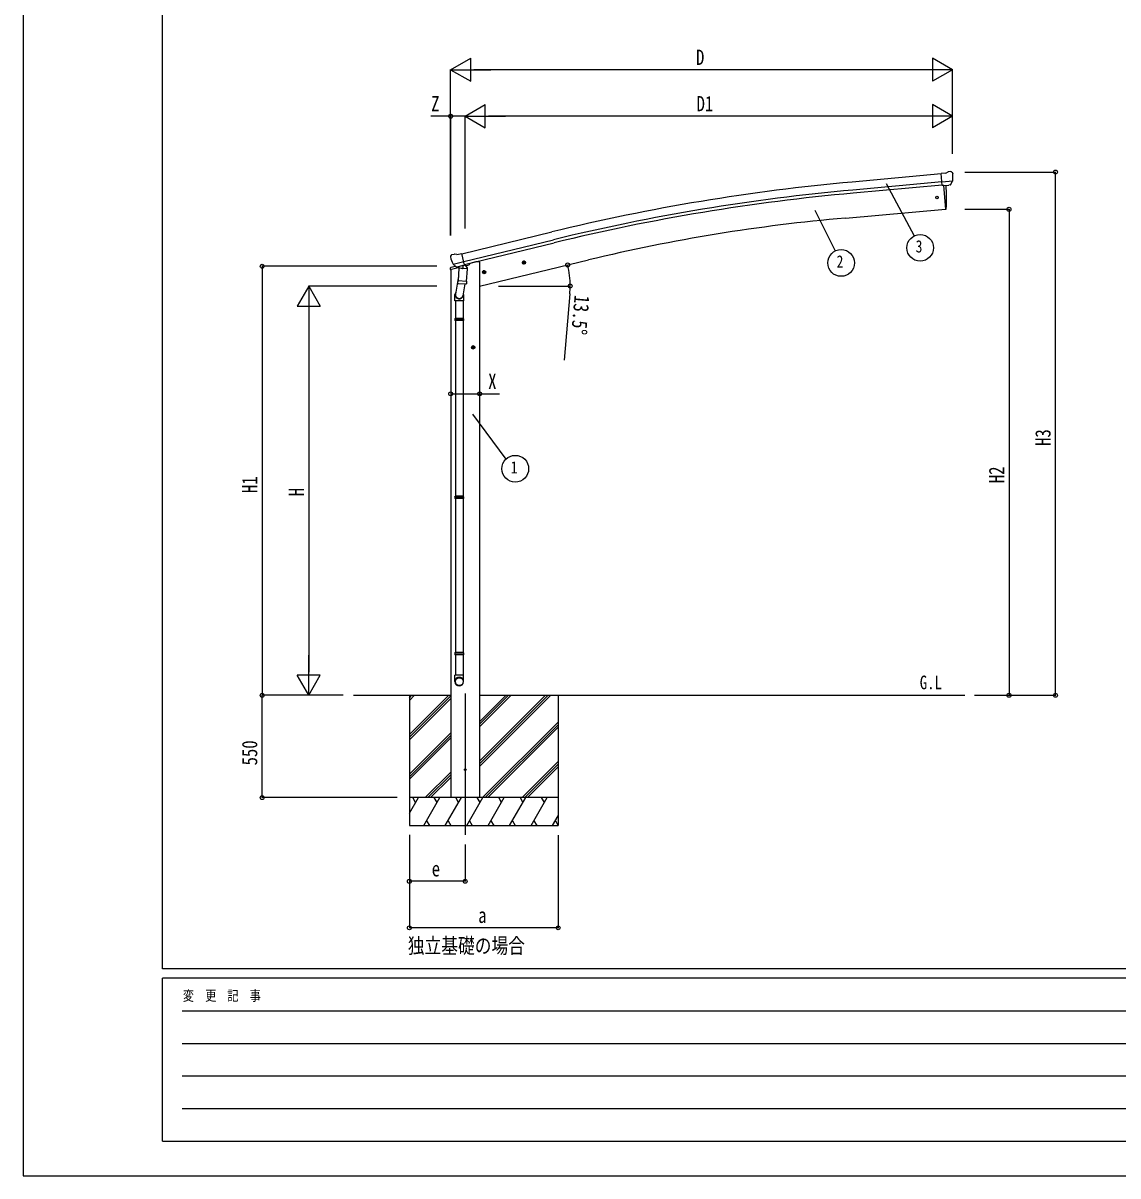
# Model space of a CAD drawing. Units: millimetres, scale not verified. Extents: x -10512 to 10512, y -7425 to 7425.
# Drawn here: x -10512 to -4624, y -7425 to -1228 of the extents above; entities that cross this region are included whole.
import ezdxf
from ezdxf.enums import TextEntityAlignment as Align

# ---------------------------------------------------------------- set-up
doc = ezdxf.new("R2010")
doc.units = ezdxf.units.MM
doc.header["$LTSCALE"] = 40
for name, color, linetype in [('0-2_USER1', 3, 'Continuous'), ('0-3_YKK_12', 2, 'Continuous'), ('0-4_YKK_13', 4, 'Continuous'), ('0-5_YKK_A1', 4, 'Continuous'), ('0-6_YKK_D', 6, 'Continuous'), ('0-7_YKK_ZWAK', 7, 'Continuous')]:
    doc.layers.add(name, color=color, linetype=linetype)
doc.styles.add('ＭＳ ゴシック', font='')
doc.styles.get('ＭＳ ゴシック').set_extended_font_data('MS Gothic')

msp = doc.modelspace()

# ---------------------------------------------------------------- linework, layer by layer
at = {"layer": '0-3_YKK_12'}
msp.add_line((-8134.83, -4832.05), (-8134.83, -5591.26), dxfattribs=at)
at = {"layer": '0-4_YKK_13'}
for p, q in [((-5549.32, -2034.64), (-5575.89, -2036.96)), ((-5570.23, -2101.62), (-5575.89, -2036.96)), ((-5549.32, -2034.64), (-5537.6, -2027.87)), ((-5522.7, -2026.28), (-5536.36, -2027.48)), ((-5513.56, -2032.04), (-5519.05, -2027.44)), ((-5512.5, -2034.08), (-5512.38, -2035.42)), ((-5513.02, -2076.93), (-5571.94, -2082.08)), ((-5560.27, -2100.75), (-5570.23, -2101.62)), ((-5563.26, -2101.01), (-5552.09, -2228.62)), ((-5526.66, -2097.81), (-5534.37, -2098.48)), ((-5524.27, -2096.41), (-5513.34, -2077.47)), ((-5552.09, -2228.62), (-5550.04, -2228.36)), ((-8209.8, -2474.67), (-8213.66, -2480.97)), ((-8206.7, -2472.42), (-8193.52, -2469.26)), ((-8178.96, -2471.93), (-8192.22, -2469.23)), ((-8178.96, -2471.93), (-8153.03, -2465.71)), ((-8214.02, -2483.25), (-8213.74, -2484.4)), ((-8186.64, -2535.48), (-8212.85, -2541.77)), ((-8199.96, -2523.55), (-8142.46, -2509.75)), ((-8183.11, -2538.46), (-8199.49, -2523.97)), ((-8180.4, -2539.03), (-8172.88, -2537.23)), ((-8179.57, -2538.93), (-8178.04, -2538.56)), ((-8178.04, -2538.56), (-8141.33, -2529.75)), ((-8176.2, -2538.79), (-8176.25, -2539.53)), ((-8175.5, -2540.57), (-8149.68, -2547)), ((-8147.28, -2531.57), (-8148.31, -2546.18)), ((-8141.33, -2529.75), (-8139.8, -2529.38)), ((-8138.25, -2527.27), (-8137.31, -2527.34)), ((-8137.31, -2527.34), (-8123.99, -2542.66)), ((-8133.31, -2531.93), (-8114.42, -2527.4)), ((-8110.59, -2519.22), (-8110.59, -2522.54)), ((-7828.35, -2517.44), (-7808.9, -2512.77)), ((-7823.79, -2509.66), (-7825.93, -2516.86)), ((-7816.5, -2507.91), (-7823.79, -2509.66)), ((-7816.29, -2524.83), (-7820.96, -2505.38)), ((-7811.33, -2513.36), (-7816.5, -2507.91)), ((-7813.46, -2520.55), (-7811.33, -2513.36)), ((-8215.14, -2551.58), (-8172.44, -2541.33)), ((-8215.14, -2544.69), (-8215.14, -2551.58)), ((-8171.52, -2587.98), (-8187.43, -2684.15)), ((-8168.58, -2545.91), (-8173.25, -2612.75)), ((-8122.89, -2549.11), (-8168.58, -2545.91)), ((-8166.8, -2542.73), (-8167.03, -2546.02)), ((-8127.56, -2615.95), (-8122.89, -2549.11)), ((-8123.99, -2542.66), (-8124.44, -2549)), ((-8042.27, -2568.8), (-8022.82, -2564.13)), ((-8037.71, -2561.02), (-8039.85, -2568.22)), ((-8030.42, -2559.27), (-8037.71, -2561.02)), ((-8030.21, -2576.19), (-8034.88, -2556.74)), ((-8025.25, -2564.71), (-8030.42, -2559.27)), ((-8027.38, -2571.91), (-8025.25, -2564.71)), ((-8174.11, -2625.22), (-8173.24, -2612.75)), ((-8173.72, -2626.57), (-8173.72, -2626.57)), ((-8127.56, -2615.95), (-8173.25, -2612.75)), ((-8172.27, -2627.35), (-8130.57, -2630.27)), ((-8136, -2629.89), (-8146.73, -2693.48)), ((-8127.58, -2615.94), (-8128.46, -2628.64)), ((-8189.58, -2721.32), (-8189.58, -2686.96)), ((-8143.58, -2721.32), (-8189.58, -2721.32)), ((-8187.58, -2721.32), (-8187.58, -2815.32)), ((-8145.58, -2721.32), (-8145.58, -2815.32)), ((-8143.58, -2686.66), (-8143.58, -2721.32)), ((-8189.58, -2817.32), (-8188.58, -2815.32)), ((-8143.58, -2817.32), (-8189.58, -2817.32)), ((-8143.58, -2825.32), (-8189.58, -2825.32)), ((-8144.58, -2815.32), (-8188.58, -2815.32)), ((-8144.58, -2827.32), (-8188.58, -2827.32)), ((-8187.58, -2827.32), (-8187.58, -3771.5)), ((-8145.58, -2827.32), (-8145.58, -3771.5)), ((-8143.58, -2817.32), (-8144.58, -2815.32)), ((-8143.58, -2825.32), (-8144.58, -2827.32)), ((-8143.58, -2817.32), (-8143.58, -2825.32)), ((-8189.58, -3773.5), (-8188.58, -3771.5)), ((-8143.58, -3773.5), (-8189.58, -3773.5)), ((-8144.58, -3771.5), (-8188.58, -3771.5)), ((-8143.58, -3773.5), (-8144.58, -3771.5)), ((-8143.58, -3773.5), (-8143.58, -3781.5)), ((-8143.58, -3781.5), (-8189.58, -3781.5)), ((-8144.58, -3783.5), (-8188.58, -3783.5)), ((-8187.58, -3783.5), (-8187.58, -4611.69)), ((-8145.58, -3783.5), (-8145.58, -4611.69)), ((-8143.58, -3781.5), (-8144.58, -3783.5)), ((-8189.58, -4613.69), (-8188.58, -4611.69)), ((-8143.58, -4613.69), (-8189.58, -4613.69)), ((-8143.58, -4621.69), (-8189.58, -4621.69)), ((-8144.58, -4611.69), (-8188.58, -4611.69)), ((-8144.58, -4623.69), (-8188.58, -4623.69)), ((-8187.58, -4623.69), (-8187.58, -4733.69)), ((-8145.58, -4623.69), (-8145.58, -4733.69)), ((-8143.58, -4613.69), (-8144.58, -4611.69)), ((-8143.58, -4621.69), (-8144.58, -4623.69)), ((-8143.58, -4613.69), (-8143.58, -4621.69)), ((-8189.58, -4767.83), (-8189.58, -4733.69)), ((-8143.58, -4733.69), (-8189.58, -4733.69)), ((-8143.58, -4767.83), (-8143.58, -4733.69))]:
    msp.add_line(p, q, dxfattribs=at)
for points in [[(-5560.27, -2100.75), (-5560, -2100.82), (-5534.62, -2098.6), (-5534.37, -2098.48)], [(-5512.95, -2076.29), (-5513.24, -2077.28), (-5513.34, -2077.47)], [(-8147.6, -2531.16), (-8137.88, -2528.82), (-8153.03, -2465.71)], [(-8200.24, -2522.98), (-8199.65, -2523.82), (-8199.49, -2523.97)], [(-8147.6, -2531.16), (-8147.84, -2531.31), (-8172.61, -2537.25), (-8172.88, -2537.23)], [(-7825.93, -2516.86), (-7820.76, -2522.3), (-7813.46, -2520.55)], [(-8039.85, -2568.22), (-8034.68, -2573.66), (-8027.38, -2571.91)], [(-8189.58, -2817.32), (-8189.58, -2825.32), (-8188.58, -2827.32)], [(-8189.58, -3773.5), (-8189.58, -3781.5), (-8188.58, -3783.5)], [(-8189.58, -4613.69), (-8189.58, -4621.69), (-8188.58, -4623.69)]]:
    msp.add_lwpolyline(points, dxfattribs=at)
for centre, radius in [((-5597.78, -2165.36), 6.5), ((-7818.63, -2515.11), 8.5), ((-7818.63, -2515.11), 7.7), ((-7818.63, -2515.11), 6.5), ((-8032.55, -2566.47), 8.5), ((-8032.55, -2566.47), 7.7), ((-8032.55, -2566.47), 6.5), ((-8134.83, -5241.26), 4.5)]:
    msp.add_circle(centre, radius, dxfattribs=at)
for centre, radius, start, end in [((-5536.1, -2030.47), 3, 95, 120), ((-5522.26, -2031.27), 5, 50.00648, 94.99352), ((-5714.01, -2053.06), 202.4, 353.4085, 5), ((-6445.86, -2172.8), 900, 356.63919, 4.64986), ((-5550.4, -2225.39), 3, 277, 356.63919), ((-8205.54, -2477.28), 5, 103.5, 148.5), ((-8192.82, -2472.17), 3, 78.5, 103.5), ((-8016.94, -2437.15), 202.4, 193.5, 205.09125), ((-8179.68, -2538.44), 0.5, 248.23754, 283.5), ((-8176.7, -2538.75), 0.5, 356, 103.5), ((-8175.25, -2539.6), 1, 176, 256), ((-8146.69, -2531.65), 0.604, 100.59842, 172.20595), ((-8139.92, -2528.89), 0.5, 283.5, 318.76246), ((-8115.59, -2522.54), 5, 283.5, 0), ((-8212.14, -2544.69), 3, 103.5, 180), ((-8149.33, -2546.03), 1.03, 250.03897, 351.96569), ((-8172.17, -2625.39), 1.95, 175.04017, 217.47766), ((-8172.13, -2625.36), 2, 217.40962, 266), ((-8130.43, -2628.28), 2, 266, 349.46843), ((-8159.58, -2686.96), 30, 177.45142, 180)]:
    msp.add_arc(centre, radius, start, end, dxfattribs=at)
for centre, major_axis, ratio, start_param, end_param in [((-5508.17, -2030.03), (-15.35, 3.44), 0.101033, 5.9751426, 5.9753737), ((-5515.49, -2034.33), (2.71, -1.31), 0.997474, 0.5366567, 1.3225652), ((-5526.93, -2094.82), (1.62, -2.54), 0.997631, 5.8041905, 5.8929484), ((-5527, -2094.71), (-3.5, 2.17), 0.650902, 2.1145521, 2.1873627), ((-5526.87, -2094.9), (1.62, -2.54), 0.997631, 5.965759, 6.7621801), ((-8211.1, -2482.53), (-1.57, -2.57), 0.99628, 4.712389, 5.4996506), ((-8181.13, -2536.21), (-0.73, -2.92), 0.997631, 5.8041905, 6.6006116), ((-8181.07, -2535.98), (2.63, 3.16), 0.650902, 4.0958226, 4.1686332), ((-8181.1, -2536.11), (-0.73, -2.92), 0.997631, 0.3902369, 0.4789948), ((-8166.58, -2686.66), (23, 0), 0.996195, 2.5560258, 6.5663028), ((-8166.58, -2686.66), (21, 0), 0.996195, 2.9349147, 5.9512394), ((-8166.58, -4766.09), (-23, 0), 0.996195, 3.1415927, 6.2831853), ((-8166.58, -4767.83), (-23, 0), 0.996195, 3.1415927, 6.2831853), ((-8166.58, -4767.83), (0, -23.43), 0.981806, 4.712389, 7.8539816)]:
    msp.add_ellipse(centre, major_axis=major_axis, ratio=ratio, start_param=start_param, end_param=end_param, dxfattribs=at)
msp.add_ellipse((-8166.58, -4767.83), major_axis=(21, 0), ratio=0.996195, dxfattribs=at)
at = {"layer": '0-5_YKK_A1'}
for p, q in [((-5575.72, -2038.85), (-6053.23, -2082.06)), ((-5571.96, -2081.85), (-6049.35, -2125.04)), ((-5570.49, -2098.63), (-6047.83, -2141.81)), ((-5563.26, -2101.01), (-5552.09, -2228.62)), ((-6090.04, -2275.68), (-5552.09, -2228.62)), ((-8152.56, -2467.67), (-7669.68, -2350.19)), ((-8142.48, -2509.64), (-7659.47, -2392.17)), ((-8138.55, -2526.01), (-7655.5, -2408.53)), ((-8077.08, -2511.26), (-8110.59, -2519.3)), ((-8057.08, -2511.26), (-8077.08, -2511.26)), ((-8057.08, -2641.26), (-7471.41, -2500.65)), ((-8057.08, -2511.26), (-8057.08, -5391.26)), ((-8212.58, -2550.97), (-8212.58, -5391.26)), ((-8081.58, -2970.76), (-8101.58, -2970.76)), ((-8091.58, -2963.25), (-8098.08, -2967.01)), ((-8098.08, -2967.01), (-8098.08, -2974.51)), ((-8098.08, -2974.51), (-8091.58, -2978.26)), ((-8091.58, -2980.76), (-8091.58, -2960.76)), ((-8085.08, -2967.01), (-8091.58, -2963.25)), ((-8734.76, -4841.26), (-8212.58, -4841.26)), ((-8434.83, -4841.26), (-8434.83, -5541.26)), ((-8434.83, -5052.49), (-8223.6, -4841.26)), ((-8434.83, -4868.64), (-8407.45, -4841.26)), ((-8434.83, -4854.5), (-8421.59, -4841.26)), ((-8434.83, -5066.63), (-8212.58, -4844.38)), ((-8434.83, -5080.77), (-8212.58, -4858.52)), ((-8057.08, -4841.26), (-5447.58, -4841.26)), ((-8057.08, -5223.52), (-7674.82, -4841.26)), ((-8057.08, -5195.24), (-7703.1, -4841.26)), ((-8057.08, -5209.38), (-7688.96, -4841.26)), ((-8057.08, -5011.39), (-7886.95, -4841.26)), ((-8057.08, -4997.25), (-7901.09, -4841.26)), ((-8057.08, -4983.11), (-7915.24, -4841.26)), ((-7634.83, -4841.26), (-7634.83, -5541.26)), ((-8040.97, -5391.26), (-7634.83, -4985.12)), ((-8026.83, -5391.26), (-7634.83, -4999.26)), ((-8012.69, -5391.26), (-7634.83, -5013.4)), ((-8434.83, -5264.62), (-8212.58, -5042.37)), ((-8434.83, -5278.76), (-8212.58, -5056.51)), ((-8434.83, -5292.9), (-8212.58, -5070.65)), ((-7828.84, -5391.26), (-7634.83, -5197.25)), ((-8349.34, -5391.26), (-8212.58, -5254.5)), ((-7814.7, -5391.26), (-7634.83, -5211.39)), ((-7800.56, -5391.26), (-7634.83, -5225.54)), ((-8335.2, -5391.26), (-8212.58, -5268.64)), ((-8321.06, -5391.26), (-8212.58, -5282.79)), ((-7634.83, -5391.26), (-8434.83, -5391.26)), ((-8434.83, -5475.09), (-8386.43, -5391.26)), ((-8401.43, -5417.24), (-8416.43, -5391.26)), ((-8357.57, -5541.26), (-8270.96, -5391.26)), ((-8285.97, -5417.24), (-8300.97, -5391.26)), ((-8242.1, -5541.26), (-8155.49, -5391.26)), ((-8170.49, -5417.24), (-8185.5, -5391.26)), ((-8126.63, -5541.26), (-8040.02, -5391.26)), ((-8055.02, -5417.24), (-8070.03, -5391.26)), ((-8011.16, -5541.26), (-7924.55, -5391.26)), ((-7939.55, -5417.24), (-7954.55, -5391.26)), ((-7895.69, -5541.26), (-7809.08, -5391.26)), ((-7839.08, -5391.26), (-7824.08, -5417.24)), ((-7780.22, -5541.26), (-7693.61, -5391.26)), ((-7708.61, -5417.24), (-7723.61, -5391.26)), ((-8342.57, -5515.28), (-8327.57, -5541.26)), ((-8227.1, -5515.28), (-8212.1, -5541.26)), ((-8111.63, -5515.28), (-8096.63, -5541.26)), ((-7996.16, -5515.28), (-7981.16, -5541.26)), ((-7880.69, -5515.28), (-7865.69, -5541.26)), ((-7765.22, -5515.28), (-7750.22, -5541.26)), ((-7664.75, -5541.26), (-7634.83, -5489.45)), ((-7649.75, -5515.28), (-7634.83, -5541.11)), ((-8434.83, -5541.26), (-7634.83, -5541.26))]:
    msp.add_line(p, q, dxfattribs=at)
msp.add_lwpolyline([(-8091.58, -2978.26), (-8085.08, -2974.51), (-8085.08, -2967.01)], dxfattribs=at)
for radius in [8.5, 7.7, 6.5]:
    msp.add_circle((-8091.58, -2970.76), radius, dxfattribs=at)
for centre, radius, start, end in [((-5057.11, -13092.06), 11054.98, 95.16866, 103.66973), ((-5057.11, -13092.06), 11011.82, 95.16974, 103.66973), ((-5057.11, -13092.06), 10994.98, 95.16974, 103.66973), ((-5267.05, -11682.46), 9442.71, 95.00001, 103.5)]:
    msp.add_arc(centre, radius, start, end, dxfattribs=at)
at = {"layer": '0-6_YKK_D'}
for p, q in [((-8213.08, -1478.28), (-8104.83, -1415.78)), ((-8104.83, -1540.78), (-8104.83, -1415.78)), ((-5514.01, -1478.28), (-5622.26, -1415.78)), ((-5622.26, -1415.78), (-5622.26, -1540.78)), ((-8213.08, -2369.22), (-8213.08, -1477.28)), ((-8213.08, -1478.28), (-8104.83, -1540.78)), ((-8213.08, -1478.28), (-7996.58, -1478.28)), ((-5639.01, -1478.28), (-8088.08, -1478.28)), ((-5514.01, -1478.28), (-5730.52, -1478.28)), ((-5514.01, -1478.28), (-5622.26, -1540.78)), ((-5514.01, -1930.32), (-5514.01, -1477.28)), ((-8134.83, -1728.28), (-8026.58, -1665.78)), ((-8026.58, -1790.78), (-8026.58, -1665.78)), ((-5514.01, -1728.28), (-5622.26, -1665.78)), ((-5622.26, -1665.78), (-5622.26, -1790.78)), ((-8212.58, -2369.21), (-8212.58, -1727.28)), ((-8134.83, -2331.27), (-8134.83, -1727.28)), ((-8134.83, -2331.27), (-8134.83, -1727.28)), ((-8134.83, -1728.28), (-8026.58, -1790.78)), ((-8134.83, -1728.28), (-7918.33, -1728.28)), ((-5639.01, -1728.28), (-8009.83, -1728.28)), ((-5514.01, -1728.28), (-5730.52, -1728.28)), ((-5514.01, -1728.28), (-5622.26, -1790.78)), ((-5514.01, -1929.32), (-5514.01, -1727.28)), ((-5447.18, -2028.28), (-4959.23, -2028.28)), ((-4960.23, -4841.26), (-4960.23, -2028.28)), ((-5870.06, -2089.98), (-5720.17, -2371.37)), ((-5447.18, -2228.62), (-5209.23, -2228.62)), ((-5210.23, -2228.62), (-5210.23, -4841.26)), ((-6255.27, -2234.22), (-6145.39, -2452.51)), ((-8288.08, -2534.85), (-9227.51, -2534.85)), ((-9226.51, -2534.85), (-9226.51, -4841.26)), ((-8976.51, -2641.26), (-9039.01, -2749.51)), ((-8288.08, -2641.26), (-8977.51, -2641.26)), ((-8976.51, -2641.26), (-8914.01, -2749.51)), ((-8976.51, -2641.26), (-8976.51, -2857.77)), ((-7956.08, -2641.26), (-7569.23, -2641.26)), ((-7572.08, -2683.72), (-7603.25, -3039.69)), ((-9039.01, -2749.51), (-8914.01, -2749.51)), ((-8976.51, -2766.26), (-8976.51, -4716.26)), ((-8096, -3329.72), (-7916.2, -3572.36)), ((-8976.51, -4841.26), (-8976.51, -4624.75)), ((-8976.51, -4841.26), (-9039.01, -4733.01)), ((-8914.01, -4733.01), (-9039.01, -4733.01)), ((-8976.51, -4841.26), (-8914.01, -4733.01)), ((-8792.87, -4841.26), (-9227.51, -4841.26)), ((-8791.87, -4841.26), (-9227.51, -4841.26)), ((-9226.51, -5391.26), (-9226.51, -4841.26)), ((-8791.87, -4841.26), (-8977.51, -4841.26)), ((-5396.58, -4841.26), (-5209.23, -4841.26)), ((-5396.58, -4841.26), (-4959.23, -4841.26)), ((-8500.52, -5391.26), (-9227.51, -5391.26)), ((-8434.83, -5591.26), (-8434.83, -6092.26)), ((-8434.83, -5591.26), (-8434.83, -5842.26)), ((-7634.83, -5592.26), (-7634.83, -6092.26)), ((-8134.83, -5642.64), (-8134.83, -5842.26)), ((-8134.83, -5841.26), (-8434.83, -5841.26)), ((-7634.83, -6091.26), (-8434.83, -6091.26))]:
    msp.add_line(p, q, dxfattribs=at)
for points in [[(-8134.83, -1728.28), (-8212.58, -1728.28), (-8319.13, -1728.28)], [(-8212.58, -3220.76), (-8057.08, -3220.76), (-7949.58, -3220.76)]]:
    msp.add_lwpolyline(points, dxfattribs=at)
for centre, radius in [((-8212.58, -1728.28), 10.62), ((-4960.23, -2028.28), 10.62), ((-5210.23, -2228.62), 10.62), ((-5687.94, -2435.76), 72), ((-6113.01, -2516.82), 72), ((-9226.51, -2534.85), 10.62), ((-7583.68, -2527.61), 10.62), ((-7570.23, -2641.26), 10.62), ((-8212.58, -3220.76), 10.62), ((-8057.08, -3220.76), 10.62), ((-7865.48, -3623.46), 72), ((-9226.51, -4841.26), 10.62), ((-9226.51, -4841.26), 10.62), ((-5210.23, -4841.26), 10.62), ((-4960.23, -4841.26), 10.62), ((-9226.51, -5391.26), 10.62), ((-8434.83, -5841.26), 10.62), ((-8134.83, -5841.26), 10.62), ((-8434.83, -6091.26), 10.62), ((-7634.83, -6091.26), 10.62)]:
    msp.add_circle(centre, radius, dxfattribs=at)
for start, end in [(360, 13.5), (354.99678, 360)]:
    msp.add_arc((-8057.08, -2641.26), 486.86, start, end, dxfattribs=at)
at = {"layer": '0-7_YKK_ZWAK'}
for p, q in [((-9762.45, -6312.5), (-9762.45, 6937.5)), ((9737.55, -6312.5), (-9762.45, -6312.5)), ((-3262.45, -6362.5), (-9762.45, -6362.5)), ((-9762.45, -7237.5), (-9762.45, -6362.5)), ((-9656.2, -6537.5), (-3387.45, -6537.5)), ((-9656.2, -6712.5), (-3387.45, -6712.5)), ((-9656.2, -6887.5), (-3387.45, -6887.5)), ((-9656.2, -7062.5), (-3387.45, -7062.5)), ((-9762.45, -7237.5), (-3262.45, -7237.5))]:
    msp.add_line(p, q, dxfattribs=at)
msp.add_lwpolyline([(-10512.5, -7425), (10512.5, -7425), (10512.5, 7425), (-10512.5, 7425)], close=True, dxfattribs=at)

# ---------------------------------------------------------------- texts
at = {"layer": '0-2_USER1', "style": 'ＭＳ ゴシック', "width": 0.8}
for s, height, p in [('G.L', 73.31, (-5690.22, -4830.66)), ('独立基礎の場合', 82.48, (-8443.44, -6253.46))]:
    msp.add_text(s, height=height, dxfattribs=at).set_placement(p, align=Align.BOTTOM_LEFT)
at = {"layer": '0-6_YKK_D', "style": 'ＭＳ ゴシック', "width": 0.8}
for s, height, p in [('D', 82.48, (-6893.55, -1477.48)), ('Z', 82.48, (-8317.46, -1726.61)), ('D1', 82.48, (-6890.42, -1726.61)), ('3', 65.98, (-5711.94, -2480.76)), ('2', 65.98, (-6137.01, -2561.82)), ('X', 82.48, (-8011.25, -3219.09)), ('1', 65.98, (-7889.48, -3668.46)), ('e', 82.48, (-8314.83, -5839.59)), ('a', 82.48, (-8064.83, -6089.59))]:
    msp.add_text(s, height=height, dxfattribs=at).set_placement(p, align=Align.BOTTOM_LEFT)
for s, rotation, p in [('13.5°', 264.997, (-7570.57, -2685.52)), ('H3', 90, (-4961.9, -3500.77)), ('H2', 90, (-5211.23, -3700.94)), ('H1', 90, (-9227.51, -3754.06)), ('H', 90, (-8977.51, -3771.26)), ('550', 90, (-9228.18, -5218.26))]:
    msp.add_text(s, height=82.48, rotation=rotation, dxfattribs=at).set_placement(p, align=Align.BOTTOM_LEFT)
at = {"layer": '0-7_YKK_ZWAK', "style": 'ＭＳ ゴシック', "width": 0.8}
msp.add_text('変  更  記  事', height=54.99, dxfattribs=at).set_placement((-9653.28, -6500), align=Align.BOTTOM_LEFT)

doc.saveas('drawing.dxf')
